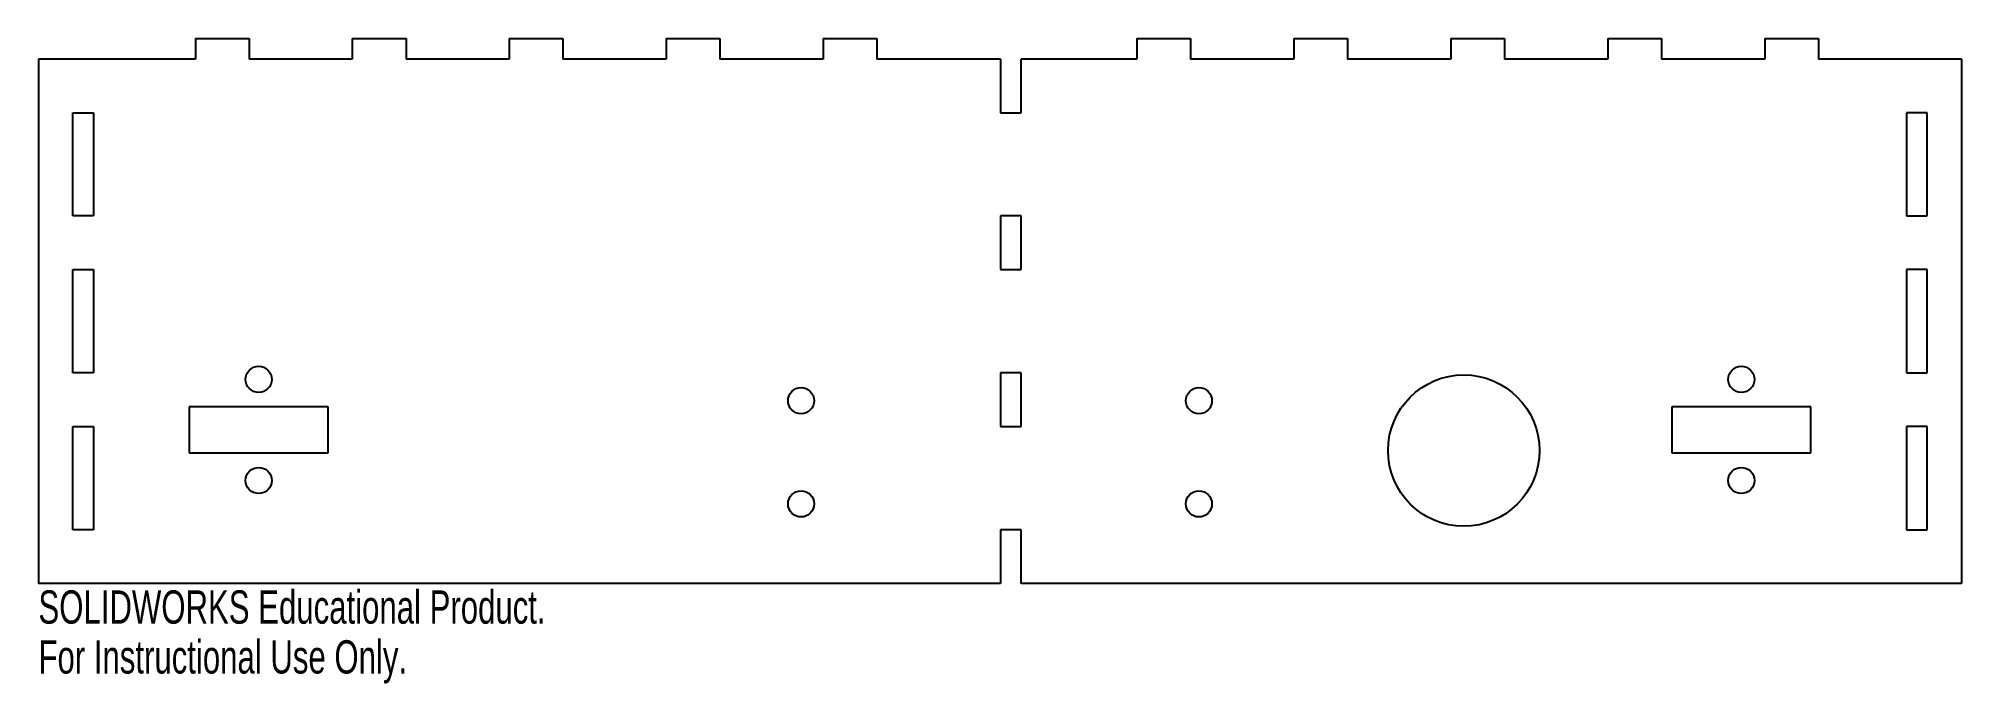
# Model space of a CAD drawing. Header units: millimetres. Extents: x -140 to 140, y -53 to 41.
import ezdxf

# ---------------------------------------------------------------- set-up
doc = ezdxf.new("R2010")
doc.units = ezdxf.units.MM
doc.styles.add('SLDTEXTSTYLE0', font='TXT', dxfattribs={"width": 0.7})

msp = doc.modelspace()

# ---------------------------------------------------------------- linework, layer by layer
at = {"color": 7, "linetype": 'Continuous', "lineweight": 25}
for p, q in [((-116.9, 41.1), (-109.1, 41.1)), ((-116.9, 41.1), (-116.9, 38.1)), ((-109.1, 41.1), (-109.1, 38.1)), ((-94.1, 41.1), (-86.3, 41.1)), ((-94.1, 41.1), (-94.1, 38.1)), ((-86.3, 41.1), (-86.3, 38.1)), ((-71.3, 41.1), (-63.5, 41.1)), ((-71.3, 41.1), (-71.3, 38.1)), ((-63.5, 41.1), (-63.5, 38.1)), ((-48.5, 41.1), (-40.7, 41.1)), ((-48.5, 41.1), (-48.5, 38.1)), ((-40.7, 41.1), (-40.7, 38.1)), ((-25.7, 41.1), (-17.9, 41.1)), ((-25.7, 41.1), (-25.7, 38.1)), ((-17.9, 41.1), (-17.9, 38.1)), ((19.9, 41.1), (27.7, 41.1)), ((19.9, 41.1), (19.9, 38.1)), ((27.7, 41.1), (27.7, 38.1)), ((42.7, 41.1), (50.5, 41.1)), ((42.7, 41.1), (42.7, 38.1)), ((50.5, 41.1), (50.5, 38.1)), ((65.5, 41.1), (73.3, 41.1)), ((65.5, 41.1), (65.5, 38.1)), ((73.3, 41.1), (73.3, 38.1)), ((88.3, 41.1), (96.1, 41.1)), ((88.3, 41.1), (88.3, 38.1)), ((96.1, 41.1), (96.1, 38.1)), ((111.1, 41.1), (118.9, 41.1)), ((111.1, 41.1), (111.1, 38.1)), ((118.9, 41.1), (118.9, 38.1)), ((-116.9, 38.1), (-139.7, 38.1)), ((-139.7, 38.1), (-139.7, -38.1)), ((-94.1, 38.1), (-109.1, 38.1)), ((-71.3, 38.1), (-86.3, 38.1)), ((-48.5, 38.1), (-63.5, 38.1)), ((-25.7, 38.1), (-40.7, 38.1)), ((0.06, 38.1), (-17.9, 38.1)), ((0.06, 38.1), (0.06, 30.3)), ((19.9, 38.1), (3.06, 38.1)), ((3.06, 30.3), (3.06, 38.1)), ((42.7, 38.1), (27.7, 38.1)), ((65.5, 38.1), (50.5, 38.1)), ((88.3, 38.1), (73.3, 38.1)), ((111.1, 38.1), (96.1, 38.1)), ((139.7, 38.1), (118.9, 38.1)), ((139.7, 38.1), (139.7, -38.1)), ((-134.7, 15.3), (-134.7, 30.3)), ((-134.7, 30.3), (-131.7, 30.3)), ((-131.7, 30.3), (-131.7, 15.3)), ((0.06, 30.3), (3.06, 30.3)), ((131.7, 30.3), (131.7, 15.3)), ((134.7, 30.3), (131.7, 30.3)), ((134.7, 15.3), (134.7, 30.3)), ((-131.7, 15.3), (-134.7, 15.3)), ((0.06, 15.3), (0.06, 7.5)), ((3.06, 15.3), (0.06, 15.3)), ((3.06, 7.5), (3.06, 15.3)), ((131.7, 15.3), (134.7, 15.3)), ((-134.7, -7.5), (-134.7, 7.5)), ((-134.7, 7.5), (-131.7, 7.5)), ((-131.7, 7.5), (-131.7, -7.5)), ((0.06, 7.5), (3.06, 7.5)), ((131.7, 7.5), (131.7, -7.5)), ((134.7, 7.5), (131.7, 7.5)), ((134.7, -7.5), (134.7, 7.5)), ((-131.7, -7.5), (-134.7, -7.5)), ((0.06, -7.5), (0.06, -15.3)), ((3.06, -7.5), (0.06, -7.5)), ((3.06, -15.3), (3.06, -7.5)), ((131.7, -7.5), (134.7, -7.5)), ((-117.8, -12.45), (-117.8, -19.15)), ((-97.6, -12.45), (-117.8, -12.45)), ((-97.6, -19.15), (-97.6, -12.45)), ((117.8, -12.45), (97.6, -12.45)), ((97.6, -12.45), (97.6, -19.15)), ((117.8, -19.15), (117.8, -12.45)), ((-134.7, -30.3), (-134.7, -15.3)), ((-134.7, -15.3), (-131.7, -15.3)), ((-131.7, -15.3), (-131.7, -30.3)), ((0.06, -15.3), (3.06, -15.3)), ((131.7, -15.3), (131.7, -30.3)), ((134.7, -15.3), (131.7, -15.3)), ((134.7, -30.3), (134.7, -15.3)), ((-117.8, -19.15), (-97.6, -19.15)), ((97.6, -19.15), (117.8, -19.15)), ((-131.7, -30.3), (-134.7, -30.3)), ((0.06, -30.3), (0.06, -38.1)), ((3.06, -30.3), (0.06, -30.3)), ((3.06, -38.1), (3.06, -30.3)), ((131.7, -30.3), (134.7, -30.3)), ((0.06, -38.1), (-139.7, -38.1)), ((139.7, -38.1), (3.06, -38.1))]:
    msp.add_line(p, q, dxfattribs=at)
for centre, radius in [((-107.7, -8.45), 1.9), ((67.38, -18.8), 11), ((107.7, -8.45), 1.9), ((-28.9, -11.55), 1.9), ((28.9, -11.55), 1.9), ((-107.7, -23.15), 1.9), ((107.7, -23.15), 1.9), ((-28.9, -26.55), 1.9), ((28.9, -26.55), 1.9)]:
    msp.add_circle(centre, radius, dxfattribs=at)

# ---------------------------------------------------------------- texts
at = {"color": 7, "linetype": 'Continuous', "char_height": 4.8336, "attachment_point": 1, "style": 'SLDTEXTSTYLE0'}
for s, insert in [('SOLIDWORKS Educational Product.', (-139.7, -39.12)), ('For Instructional Use Only.', (-139.7, -46.37))]:
    msp.add_mtext(s, dxfattribs=dict(at, insert=insert))

doc.saveas('drawing.dxf')
